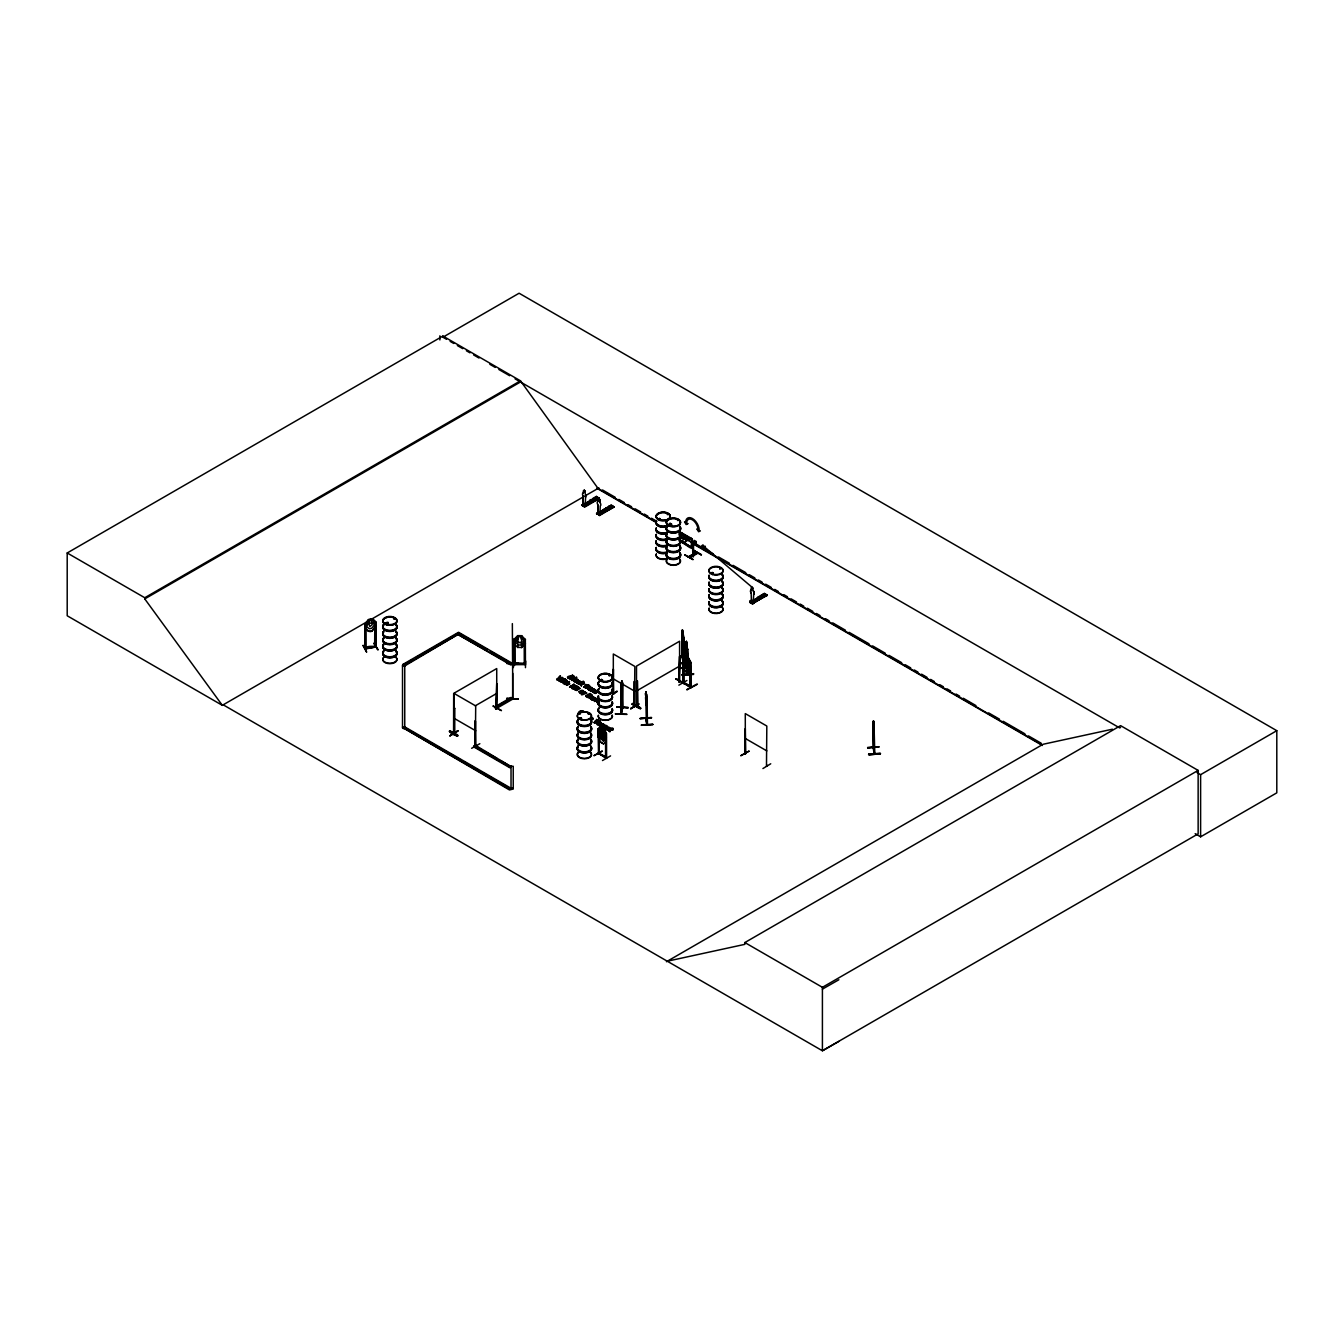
<?xml version="1.0" encoding="UTF-8"?>
<svg xmlns="http://www.w3.org/2000/svg" width="1344" height="1344" viewBox="0 0 1344 1344"><rect width="100%" height="100%" fill="white"/><g stroke="black" fill="none" stroke-linecap="round" stroke-linejoin="round"><path stroke-width="1.5" d="M645.758 694.68L646.078 691.74L645.674 693.941M621.718 680.82L622.675 682.735L622.541 708.254L621.718 680.82L621.264 688.716M686.818 643.457L686.969 647.959M579.986 713.647C577.534 712.135 582.372 710.237 583.632 711.732M514.987 639.358L514.08 639.593L515.004 639.341M517.826 647.371L521.64 647.506L525.454 643.591L521.573 647.405M521.64 647.59L521.64 635.746L523.438 639.744L523.438 642.701L520.968 645.019L518.465 645.002L515.945 642.65L517.776 635.645L521.64 635.678L525.454 639.66L524.21 639.408L524.294 664.541L525.302 663.398M513.979 660.962L513.29 667.615L514.063 660.509M524.328 663.382L514.265 663.264L514.063 664.474L525.42 664.289M525.202 663.718L514.097 663.247M515.172 664.507L515.29 663.533M524.345 639.442L525.319 639.694M525.706 661.08L525.454 667.649M621.415 682.886L621.314 714.084L622.726 707.683M615.367 714.017C636.082 714.286 624.775 714.806 615.434 713.698M646.296 719.04L645.658 693.487M647.17 699.418L647.354 724.92L647.17 699.418L646.901 724.97L646.766 723.593M646.85 723.979L646.178 718.452L647.321 724.802M873.751 748.238L873.533 720.922L873.214 723.862M874.188 753.53L873.818 723.156L874.02 728.162M874.222 753.127L873.583 747.6L874.675 753.497M585.211 505.21L585.581 497.431A2.537 1.478 59.5 0 0 585.211 493.954L585.194 491.064M599.911 513.694L600.281 505.915A2.537 1.478 59.5 0 0 599.911 502.438L599.894 499.548M645.96 695.755L646.212 693.084M753.211 602.196L753.698 594.35A2.537 1.478 59.5 0 0 753.329 590.89L752.304 587.16M873.415 724.954L873.667 722.282M599.138 753.598L598.248 752.825L606.245 758.335L606.245 733.471L603.658 728.011L600.919 726.432L598.13 728.868L598.97 729.036M621.566 688.8L621.684 682.181M682.366 633.931L682.668 631.243M686.33 645.422L686.633 642.734M620.844 714L621.382 683.038M621.247 694.865L622.306 686.532M374.993 622.289C378.504 623.045 367.567 614.057 373.968 622.574L373.968 625.531L371.616 628.32L369.247 628.757L366.845 626.858L368.542 619.534L364.913 624.137L365.014 649.034L364.946 623.902L366.122 624.019M620.911 688.33L620.945 689.119M682.097 632.839L682.466 629.899L682.114 657.3L682.416 655.771M686.062 644.33L686.448 641.39L687.557 649.723L687.288 648.9M682.517 657.182L682.5 656.359M683.407 662.441L681.962 657.182M687.389 673.949L687.91 673.058M687.288 674.016C687.758 668.758 688.33 681.106 687.926 670.354M691.32 539.129L692.143 538.826L692.95 555.509L693.118 542.976M691.32 547.596L691.505 539.482M678.905 540.775C692.513 547.848 691.757 553.022 691.79 538.927M584.354 503.899L583.346 504.504L583.027 495.97A2.537 1.478 59.5 0 1 583.397 492.929L584.186 490.006M583.514 503.866L583.867 503.664M598.097 499.178L599.105 498.574M598.332 512.282L598.466 514.416L598.567 512.148M1042.406 745.483L691.673 543.077L692.866 543.766M693.185 542.758C690.934 545.143 692.311 540.422 693.504 542.287C693.689 577.634 692.009 537.096 693.286 543.446L692.378 542.942M693 542.825L693.739 543.346M751.397 587.681L751.514 589.865A2.537 1.478 59.5 0 0 751.145 592.906L751.027 592.973A2.537 1.478 59.5 0 1 751.397 589.915L751.548 587.362M751.43 600.852L754.202 602.818L753.984 601.608L752.522 603.338L750.002 601.054L750.221 602.515L764.417 593.426L767.138 594.955L752.371 603.742L753.984 601.608M751.918 602.851C753.278 598.651 750.406 602.801 752.102 600.482M691.79 548.251L692.11 538.776L678.838 531.233M683.794 542.371L692.11 547.882M646.229 719.023L646.296 718.066M873.096 747.751L873.113 722.686M873.684 748.222L872.995 722.686M874.793 754.001L874.121 728.381M645.96 697.486L646.363 699.636M873.818 728.834L873.415 726.684M581.448 685.322L581.818 683.39L584.472 683.374L581.818 683.911L581.448 685.843L580.742 684.919L581.448 685.843M457.985 731.035L449.938 735.706M617.114 691.589L613.435 693.722M749.078 751.195L741.065 755.446M591.83 500.203L592.267 501.11M606.967 509.594L607.118 508.654M759.629 597.996L759.024 597.391L760.452 597.862M760.67 597.811L759.024 597.576M616.829 706.944L628.236 707.549L616.896 706.726M621.835 692.664L621.382 694.865L620.81 693M621.079 712.421L622.541 707.616M622.709 706.726L622.138 708.238M620.945 713.983L622.171 707.566M580.742 685.44C582.91 681.996 577.45 684.432 579.348 684.617M512.753 638.719L512.753 664.255L512.803 662.626M512.35 623.616L512.803 698.796M385.896 623.347L386.282 622.524M386.249 623.347L385.123 622.944M387.156 623.431L385.358 623.582M394.582 618.845L393.742 618.979M394.145 618.761L394.195 618.811M579.835 718.788L579.869 718.351M580.625 717.713L581.364 718.133L579.869 718.15M581.112 718.637L580.339 717.73M588.05 713.933L588.672 713.832M609.067 675.293L609.605 675.646M658.644 518.918L660.173 518.834M658.946 519.002L660.206 518.717M660.173 519.036L659.434 518.28L658.694 519.338M667.178 514.55L667.934 514.601M677.746 520.531L677.88 520.498M677.998 520.447L677.342 520.061M711.883 572.544C709.666 573.636 713.798 571.435 713.177 573.502M711.631 573.384L712.572 573.535M719.88 568.898L720.636 568.327M645.557 693.605L646.078 691.74M873.012 722.803L873.415 720.938L873.65 723.374M873.953 734.983L872.995 726.634L873.533 732.749M449.635 730.699C468.434 739.267 449.719 735.655 449.652 730.699M449.585 731.17L457.666 735.84M457.33 736.092L449.249 731.388M632.066 704.122C639.643 704.777 646.968 713.731 632.066 704.155L640.198 708.725M632.453 703.786L640.634 708.523M601.742 727.625L604.834 736.714L604.834 739.67L603.086 741.014L599.542 736.613L602.129 727.759M686.314 656.914L684.113 665.918L687.658 670.303L689.405 668.976L689.405 666.019L686.398 656.863M592.637 688.481L590.134 689.926A1.781 1.025 0 0 1 588.991 689.741L588.168 689.17M592.637 689.002L590.134 690.446A1.781 1.025 0 0 1 588.991 690.262L588.067 688.716M683.558 642.062L682.903 643.944L681.929 635.611L682.903 643.944L683.575 642.163M686.448 641.39L686.33 653.234M687.439 653.671L686.885 655.435L687.406 653.57M578.39 713.16L580.944 711.362L583.397 711.682M573.434 681.022L575.921 678.838A1.798 1.042 0 0 1 577.063 679.022L577.685 679.375A1.781 1.025 0 0 1 578.004 680.047L576.694 681.912A1.747 1.008 0 0 0 576.794 682.601C581.095 685.726 574.946 679.829 580.423 681.526C582.271 682.097 574.258 682.366 579.062 683.038M364.946 623.902L366.055 623.935L366.156 648.816L366.055 647.657L364.846 647.875M375.833 646.145L374.69 646.363M375.833 647.052L375.614 621.953L374.842 622.373M598.248 512.854L600.886 514.298L600.667 513.106L599.206 514.836L596.904 513.526L598.366 511.795M752.052 600.919L751.229 600.97M512.35 662.676L512.753 664.171M512.35 697.435L512.232 698.678M517.843 639.694L519.07 636.266L520.313 636.35L521.59 639.727M584.338 503.782C581.918 504.924 585.564 503.009 583.078 505.394M684.802 555.022L692.899 559.39M366.542 651.924L363.098 645.641M621.499 713.446L621.533 682.903M583.145 504.05L586.186 505.814L585.984 504.622L584.506 506.352M602.347 751.195L593.897 755.714L601.978 751.061M678.838 685.154L686.918 680.484M595.711 690.917C592.066 687.221 599.995 692.093 594.35 693.286C596.081 694.21 599.323 691.034 596.131 690.715C588.857 692.832 597.055 691.236 593.93 689.354C585.312 694.814 596.047 686.095 594.115 689.858M605.371 732.749L605.959 757.764M689.993 686.263C673.646 678.115 693.874 686.112 690.782 687.691C678.67 680.131 684.079 681.778 683.575 683.508L683.273 637.224M576.946 686.482L572.678 688.951L572.04 688.061L573.838 684.852L574.694 685.188L573.031 688.128L576.946 686.482L576.425 685.658L573.031 688.128M572.04 688.582L573.888 684.214L574.694 685.188M572.83 678.048L569.386 678.35L571.738 678.233L571.418 677.158M590.453 696.394L588.571 697.217L585.782 695.99L588.168 697.687L593.09 697.788L592.368 696.175L593.998 697.015L590.99 698.998L591.511 699.821L594.216 698.057L591.814 696.494M454.675 708.271L453.667 708.54L454.675 708.271L454.776 733.118L453.583 733.454L453.667 693.42L496.726 668.556L496.726 708.54C494.76 710.606 498.254 706.087 496.289 708.221M573.031 687.624L574.694 684.667M577.92 689.287L575.786 690.144L573.586 688.666L576.862 690.53L577.92 689.791L577.13 687.338L580.138 688.565L578.491 687.389A1.915 1.109 0 0 0 577.399 687.288C575.215 688.178 577.819 692.21 573.586 688.666M620.995 712.555L621.566 713.496M691.001 538.474L691.32 539.213M703.903 546.454C702.055 551.376 707.885 544.656 703.903 546.454L753.094 588.118M592.654 500.388L591.242 500.875M577.92 680.282L575.501 681.475A1.781 1.025 0 0 1 574.358 681.307L573.552 680.736M364.846 648.782L375.682 646.766M374.522 646.111L374.892 647.254L375.463 645.859M385.006 623.095L386.736 622.86M668.858 524.462C672.857 524.042 667.078 526.882 669.463 524.227M573.518 680.551L575.921 679.358A1.798 1.042 0 0 1 577.063 679.543L577.685 679.896A1.781 1.025 0 0 1 578.004 680.568M579.214 692.009L581.616 690.833A1.798 1.042 0 0 1 582.758 691.018L583.38 691.37A1.781 1.025 0 0 1 583.699 692.026L581.196 693.47A1.781 1.025 0 0 1 580.054 693.286L579.13 691.74M588.134 689.002L590.873 687.691L592.318 688.346A1.798 1.042 0 0 0 592.15 687.742M579.97 718.25L579.55 718.502M589.126 713.933L588.588 713.311M588.437 713.244L589.075 713.798M588.857 713.311L588.286 713.496M719.746 568.831L720.737 568.562M365.064 624.221L368.575 619.601L372.221 618.845M372.221 630.672L375.85 626.052L372.254 630.739L368.542 631.361C359.873 622.306 368.81 634.872 372.254 630.739M579.264 712.975L582.49 711.766M692.076 548.1L680.484 541.313M521.59 641.458L520.313 642.986L517.843 641.441M632.486 703.382L640.618 708.019M514.08 639.677L517.826 635.83M475.339 745.685L475.709 705.919L454.171 693.487L454.188 733.874L454.39 708.103M613.318 693.974L613.721 693.302M634.15 706.339L634.2 681.492M766.483 766.181L766.819 726.029L745.282 713.597L745.349 753.984L745.399 752.64M745.685 753.799L745.282 728.7L744.996 753.732M766.853 765.022L766.819 766.013M515.256 664.474L515.138 639.374M525.336 639.458L525.437 664.558L514.265 664.474M564.95 681.307L565.454 679.308L559.642 681.425C556.769 678.552 567.571 676.57 557.29 680.064C566.059 668.674 553.073 685.961 560.414 676.435M556.668 679.711L559.843 676.099M559.003 681.055L561.674 678.518M566.059 680.165L564.43 679.258C551.897 684.566 570.662 673.562 557.726 678.972M559.994 680.837L562.716 677.746M599.054 512.383L597.761 512.047L597.761 513.862M454.625 733.202L454.541 733.656M636.434 705.214L637.325 704.693M679.946 681.324L678.77 681.677L679.661 681.156L679.577 641.239L636.518 666.103L636.434 706.121L637.325 705.6M600.953 726.55L598.214 728.952L598.214 736.764M603.607 739.704L606.346 737.453L603.557 732.01L600.734 730.481L598.046 732.866L600.953 738.175M688.128 669.178L690.816 666.658L688.128 669.178L685.39 667.598L682.786 662.054L685.39 659.719L688.128 661.298L690.732 666.842C692.21 670.303 688.498 675.478 685.356 671.53L682.702 666.053L682.786 658.106L685.474 655.721L688.178 657.384L690.816 662.861L690.782 687.691M606.262 737.369L603.658 739.838L600.869 738.226M598.13 736.747L600.734 742.308L603.557 743.837L606.262 741.451M591.226 500.186L592.654 500.556M605.791 508.939L607.118 508.822M759.108 597.458L760.435 597.341M679.862 680.568L678.77 680.77M610.999 728.868L609.134 729.842L609.403 727.91L608.21 727.44L607.32 728.179L609.101 728.179L609.118 729.17L606.9 727.894L606.362 728.717L608.294 730.094L605.59 729.019L609.588 727.944L608.614 730.582L610.193 731.506L609.386 730.397L611.453 729.12L609.722 731.791L608.731 730.666L610.999 728.347L612.814 728.33L611.89 729.389L612.814 728.33M609.017 729.154C612.73 725.071 600.802 728.818 608.294 730.094M712.706 573.149L711.883 572.846M601.003 679.728L602.23 680.064L601.356 679.409M609.958 675.293L609.067 675.814M593.191 698.242L591.847 697.032M606.9 727.894L606.446 729.389L608.294 729.574M563.539 682.534L563.102 683.424L564.598 683.693M595.342 690.732L592.536 692.244M568.277 684.314L568.882 683.626L567.403 683.155C565.387 686.465 561.943 681.794 565.841 681.307L567.286 682.147L563.774 683.105L565.018 684.533M591.864 718.889C591.931 717.074 592.166 718.082 591.864 719.41M594.401 691.169C596.35 689.069 591.007 691.387 590.722 691.186M582.019 505.294L583.682 503.328L582.221 505.042M598.416 498.002L596.417 496.423L599.374 498.523L584.875 507.024L582.204 505.512L596.954 496.944L582.742 505.814M598.836 498.238L584.002 506.537L585.984 504.622M610.949 505.294L596.467 513.761L611.822 505.798M597.005 514.063L611.856 505.781L596.837 513.979L598.164 511.678M611.503 505.596L597.24 514.063M598.668 514.987L614.023 507.024L599.558 515.508L598.685 515.021L613.318 506.352L614.057 507.007M613.318 506.352L611.117 504.907M765.173 594.3L750.708 602.818L749.801 602.297L752.942 604.044M764.215 593.762L766.937 595.291M752.22 603.523L767.189 595.308M646.884 724.903L645.658 719.006M873.096 747.701L874.339 754.085M583.397 490.694L583.397 492.929M583.027 495.97L583.38 504.05M589.747 500.354C597.022 503.53 586.622 500.926 591.209 499.498L593.93 501.026M592.519 498.725C599.777 501.9 589.394 499.296 593.981 497.868L596.702 499.397M594.955 497.28C602.23 500.455 591.847 497.868 596.417 496.423M581.784 505.277L596.602 497.011M582.322 505.596L596.971 497.078M583.985 506.503L598.618 497.868M599.138 497.969L584.22 506.52L599.172 498.305M598.114 512.77L597.71 504.454A2.537 1.478 59.5 0 1 598.097 501.413L598.198 501.346M599.911 500.203L599.911 502.438M597.71 504.454L598.466 512.669M599.626 515.525L599.424 514.08L600.886 513.223M613.838 506.654L599.407 515.155L596.702 513.626L597.391 514.298M753.211 590.94L753.329 590.89A2.537 1.478 59.5 0 1 753.598 594.418L753.698 594.35M750.002 601.054L751.481 600.197L751.363 601.373M757.747 597.358C765.022 600.533 754.639 597.929 759.209 596.484L761.93 598.248L759.209 596.484M760.519 595.728C767.794 598.903 757.411 596.299 761.981 594.854L764.702 596.618L761.981 594.854M762.955 594.502L764.417 593.426M749.784 602.28L764.568 593.981M750.674 602.784L763.358 595.358M751.985 603.506L766.634 594.871L767.34 595.526M752.354 603.725L767.138 594.955M495.919 709.01L496.726 683.676L496.406 709.094M496.205 709.162L497.011 683.827M493.332 705.986L501.463 710.623L492.996 706.121M454.339 732.06L453.583 732.547L454.474 732.026M637.241 680.786L637.627 705.802L637.526 680.954M678.77 681.677L679.577 656.342L679.123 681.862L679.661 680.249M679.19 681.794L679.862 656.51M675.746 678.922L684.314 683.29L676.183 678.67M636.518 705.079C637.19 704.945 637.812 706.423 636.787 706.238L636.787 681.374M475.054 720.972L475.474 746.071L475.423 721.19M449.904 735.756L458.018 730.649L449.971 735.857M475.339 744.778L473.626 746.827L509.83 767.743L511.409 766.836L475.188 745.147M471.643 748.306L479.842 743.702M613.032 677.258L613.318 669.11L613.721 694.193M612.293 694.008L617.148 691.169L613.267 693.941M630.722 708.322L638.971 704.222M630.722 708.842L638.77 703.651L630.773 708.809M740.846 755.815L748.91 751.111M223.306 704.878L222.432 705.398L67.2 615.77L67.2 552.972L442.915 336.05L520.481 380.822L598.046 488.41L656.04 521.892M442.915 336.05L442.915 337.21L519.103 293.227L1276.8 730.682L1276.8 792.842L1200.612 836.825L1195.169 833.666M67.2 552.972L144.766 597.744L520.481 380.822M838.858 1041.398L822.41 1050.773L223.205 704.827L222.314 705.331L144.766 598.903L520.481 381.982M222.314 705.331L598.92 487.906M403.166 664.255L404.746 665.162L404.746 727.91L402.511 727.91L402.511 665.162L404.746 665.162L458.573 634.082L404.746 665.935L403.166 664.255L458.573 632.268L512.4 663.348L510.838 664.255L456.994 633.948L510.838 665.028L512.4 664.121L490.879 651.689M403.166 665.028L412.138 659.854M415.733 657.77L458.573 633.041L487.284 649.622M682.265 533.534L685.793 538.49L682.282 533.45M682.349 542.674L685.793 541.649L685.709 538.49L685.709 541.548M691.286 538.322L690.967 539.398M691.74 539.801L678.838 532.073M693.773 541.867L696.007 542.892L696.007 541.464L694.008 540.322L693.773 541.867L696.007 542.892M696.007 541.464L695.772 543.026M693.403 550.116L701.467 554.786L692.95 549.998M688.01 556.853L696.528 552.451M696.478 552.317L688.464 557.122M697.452 552.602L689.438 557.609M689.808 557.894L697.872 553.19M480.463 771.389L511.022 789.029L511.022 766.282L513.24 766.282L513.24 789.029L509.46 789.936L403.385 727.91L404.947 727.003L511.022 788.256L513.24 788.256M403.385 728.7L404.947 727.793L460.69 759.965M475.188 705.852L496.726 693.42M494.878 706.826L511.022 697.502L512.602 698.41L494.878 707.599L496.44 708.506L512.602 699.182L512.736 673.294M494.878 707.599L509.225 699.3M568.159 677.645L572.426 675.175C576.71 676.822 573.955 679.56 572.426 675.696C559.776 676.805 576.038 681.206 570.78 677.309L569.201 678.216M565.454 679.308L561.187 682.315L564.396 679.946L565.757 680.736C568.982 679.325 564.833 682.853 567.218 680.518M561.187 682.315L564.396 680.467L565.303 681.005L562.985 682.618L564.598 683.172M566.059 679.661L565.757 681.257M570.78 677.309L573.703 677.326L572.51 676.301L571.25 677.023L573.703 676.822L572.426 675.175M564.48 683.693C571.822 680.87 567 681.139 569.52 683.609C562.514 688.128 571.62 681.626 567.403 683.155M571.586 679.627C584.405 674.033 568.73 680.45 572.124 680.45M564.48 684.214L569.486 681.442M571.586 680.148L576.576 677.359M566.462 685.356L569.654 683.962L567.874 682.886M573.838 685.373L569.638 687.187L573.888 684.214M569.638 687.187L573.888 684.734L569.638 686.666M580.742 682.114L579.13 680.702L575.501 681.996A1.781 1.025 0 0 1 574.358 681.811L573.434 680.266M581.347 681.761L578.726 681.257L576.694 682.433A1.747 1.008 0 0 0 576.794 683.122L578.491 683.928L583.262 681.223L583.8 682.046L581.196 683.558L584.472 683.374M578.81 684.314L583.8 681.526M572.04 688.061L576.946 685.978M473.626 746.827L475.188 745.92L480.614 749.062M579.466 688.43L578.491 686.868A1.915 1.109 0 0 0 577.399 686.767C575.232 687.271 577.685 691.841 574.308 688.262M586.001 684.768L586.908 685.81C590.436 685.994 584.64 685.742 586.454 684.516M586.908 685.81L583.615 687.086L586.37 684.986M586.807 684.718L589.68 685.474M583.615 687.086L587.496 684.919L589.193 685.759M589.613 687.49L585.43 688.128L588.622 685.776L590.302 687.271L588.622 685.776M585.43 688.128L589.159 686.078M585.43 687.624L588.689 686.868M585.53 692.681C589.999 692.194 574.846 698.292 584.993 691.841M581.784 694.21L585.53 692.16M586.102 693.672L586.673 692.832M590.722 690.682L594.569 689.724M585.782 695.99L590.05 693.538L592.183 695.134L589.058 695.503M585.782 696.511C593.275 689.842 592.452 699.838 590.671 694.982M588.403 695.654L586.841 696.562L589.579 696.444L588.403 695.134L589.579 696.965L587.009 696.696M594.35 693.286L596.82 691.774L595.442 691.169M594.35 692.765L597.593 691.354L595.711 690.396M591.763 698.544C591.948 699.132 588.084 697.385 592.654 698.04M592.284 699.754C604.414 697.116 586.354 702.929 595.476 697.906M592.284 700.258L596.014 698.208M596.585 699.216L596.014 698.729M597.206 700.493C604.481 698.779 588.05 704.054 597.593 699.115M594.384 701.484L598.13 699.434M683.34 682.92L682.786 658.258L685.474 655.721L684.113 661.97L687.658 666.355L689.405 665.028L688.212 657.3M687.103 661.416L688.094 666.994L686.314 667.498C685.121 666.456 684.802 659.753 687.187 661.366M636.518 690.967L679.577 666.103M687.994 661.433L685.306 659.77L687.187 664.054L688.094 661.315M591.814 717.78L591.814 717.259M682.618 666.103L685.44 671.479M690.362 662.189L690.077 687.322L690.362 662.189L691.169 687.523L683.239 682.92M473.626 746.054L509.83 766.97L511.409 766.063M590.587 720.25L593.292 718.385L591.444 717.478M691.085 662.609L688.078 657.434M590.587 720.77L593.292 718.906L591.444 717.982M685.524 667.481L688.212 669.127M600.482 721.039L598.534 721.022C589.31 727.49 597.996 713.714 600.869 723.694C600.314 723.946 595.946 722.45 597.257 724.735C600.953 725.39 595.711 724.399 597.307 723.055C598.802 722.551 602.918 724.097 599.222 722.266M594.216 722.87L598.534 721.022M599.222 722.77C604.498 721.644 598.45 727.642 598.735 724.567M600.062 723.794L597.626 723.694L600.062 724.315M598.382 724.752L601.541 723.458L599.76 722.467M602.935 724.248C608.597 724.5 593.04 728.918 602.885 723.66M599.676 726.029L603.422 723.962M603.994 725.491L604.565 724.651M601.373 727.07L600.802 727.91L601.877 727.591M599.088 729.271L598.214 728.952L598.601 753.564M603.658 728.011L604.834 735.722L603.086 737.066L599.542 732.665L600.919 726.432L603.607 728.078L606.245 733.471M602.851 728.011L604.145 727.591L602.7 728.398M604.145 727.591L602.616 726.096L605.926 725.34A2.016 1.176 0 0 1 606.782 726.062L606.782 726.583A2.016 1.176 0 0 0 605.926 725.861L603.137 726.55L604.582 727.339L606.346 726.331L603.204 726.18L602.818 727.776M607.454 726.298L604.212 728.146M606.161 741.367L606.077 737.537L603.557 732.01L602.616 734.748L600.818 730.43M607.454 726.818L602.7 728.918M598.214 732.766L600.919 738.259M683.609 683.558L675.847 678.804M602.532 732.127L603.523 737.688L601.742 738.192C600.566 737.15 600.23 730.447 602.616 732.077M610.915 729.338L610.999 728.347M612.814 728.851L611.352 728.549M403.385 727.91L509.46 789.163L511.022 788.256M612.881 729.439L612.444 730.212L611.89 728.868M686.986 689.422C701.686 683.071 700.006 681.29 686.986 689.942M603.473 743.887L600.869 742.174M598.735 752.741L598.886 753.295M602.482 760.536L610.562 755.882M666.422 961.733L1043.028 744.29L1112.412 729.204M667.296 961.212L744.862 944.345L744.862 942.547L1120.577 725.626L1198.142 770.398L1198.142 833.851L822.41 1050.773L822.41 987.319L1198.142 770.398M1120.577 727.423L1119.703 727.944L515.071 378.857M1197.017 772.582L1200.612 774.665L1276.8 730.682M822.41 989.134L838.858 979.759M669.967 524.95L668.858 524.614M712.958 573.502L711.228 573.233L712.051 573.569M601.558 679.459L600.566 680.198M601.171 679.661L600.482 680.316M602.28 680.467L600.818 680.467M580.138 718.082L581.314 718.351M645.674 718.402L645.708 718.2M598.668 700.795L597.055 702.106L598.853 703.433M598.668 701.316L597.055 702.61L598.853 703.954M559.994 680.316L564.43 678.737L564.934 680.786M556.668 679.19L562.716 678.266M559.003 680.534L564.984 679.056M364.879 647.825C388.584 647.203 363.233 644.28 366.173 648.782M659.938 519.439L658.913 519.439M601.894 680.182L601.003 680.165M613.351 693.017L613.267 694.361M581.146 718.754L580.238 718.418M634.435 706.171L634.838 666.422L613.318 653.99L613.318 677.09M475.39 746.054L475.339 720.821M693.017 550.284L701.131 554.938M368.642 619.685L372.204 619.03M370.994 619.752L369.802 619.987L368.659 623.566L369.802 626.606L372.204 624.641L370.961 619.685M374.842 622.104L374.64 647.237M364.946 624.204L375.883 622.188M374.22 643.675L378.118 649.942L374.119 643.238M605.707 756.806L606.211 758.402M605.707 757.714L606.598 758.234L606.514 733.32M683.962 656.796L683.962 638.131L682.483 630.034M681.979 632.117L682.097 657.233M686.465 656.275L686.33 641.407L686.784 652.512L686.062 647.287M686.465 643.843L686.062 656.309M687.926 659.988L687.288 649.051L687.54 660.022M686.448 653.15L687.002 655.435M680.232 656.208L685.894 655.738L680.148 656.359M680.215 656.561L685.877 656.074M682.114 656.662L683.357 660.005M680.014 662.894L683.794 662.659M680.014 663.398L683.794 663.113M680.098 663.768L683.861 663.432M680.417 668.388L684.197 668.035M682.097 674.537C717.192 672.151 658.342 676.973 693.403 673.68M682.097 675.058L693.487 674.453M646.346 693.806L646.363 697.906M646.078 699.804L645.54 693.487L646.481 705.65M645.758 697.637L646.296 702.845L646.363 694.025L647.287 700.006M646.783 700.09L646.498 693.958M640.164 718.603L651.538 717.864M640.181 718.754L651.538 717.528L640.181 718.234M652.781 724.517L641.424 725.222M652.781 724.164L641.424 724.886M641.424 725.306L652.798 724.618M873.802 723.005L873.751 732.043L873.214 726.818M867.619 747.785L878.993 747.062M867.653 747.953L878.993 746.71L867.636 747.432M868.879 753.984C904.126 752.338 844.99 755.899 880.236 753.362M868.946 754.841L880.253 753.816M868.946 754.774L880.236 753.766M365.114 649.001L375.732 647.035L375.85 622.121M682.802 682.164L683.71 682.634M598.618 728.75L598.668 753.614L606.614 757.277L599.424 753.43M599.138 754.253L599.34 737.453M581.196 683.558L584.472 683.894M506.839 663.382L518.263 663.314M506.839 663.533L518.263 662.978L506.839 663.012M506.839 698.326L518.263 699.166L506.839 698.41M506.839 698.762L518.263 698.83M402.511 665.935L404.746 665.935M402.511 727.138L404.746 727.138M585.06 692.95L586.673 693.353M595.543 698.998L597.156 698.897M597.66 700.224L598.836 700.392M602.935 724.769L604.565 725.172M621.718 680.954L621.331 691.925L621.029 691.001M591.326 698.813L589.478 698.04L590.251 695.839M591.326 699.317L589.562 698.107L593.09 697.788M669.631 524.16L670.354 524.395M712.522 572.561L711.48 572.998M580.339 718.956L581.683 718.502L580.961 717.696M377.53 649.522L374.069 643.238M682.315 656.544L683.357 660.66M634.519 706.574L634.469 681.324M606.95 508.754L605.942 509.527M692.782 543.816L693.84 543.396M659.232 538.91L659.03 538.658A7.073 4.082 0 0 1 656.359 534.324M659.148 539.196L658.694 538.894A7.14 4.116 0 0 1 656.309 534.475M598.836 699.871L598.13 699.955M580.087 714.134L578.407 712.942M603.96 727.759L603.775 726.482L606.346 726.331M687.406 674.47L687.54 670.387M668.909 525.235L669.295 525.269A7.123 4.116 0 0 1 668.237 526.075M601.944 679.661L602.515 679.829M598.668 702.929L598.382 701.484L598.668 703.45M770.734 763.778L762.922 768.55M762.955 594.283L765.677 595.829M582.943 503.647L585.984 505.478M752.203 601.02L751.078 600.566L750.96 602.465M750.96 600.65L753.984 602.482M497.011 707.784L496.205 708.523M442.915 337.21L446.527 339.293M450.139 341.376L453.751 343.459M457.346 345.542L462.756 348.667M466.368 350.75L469.98 352.834M473.592 354.917L479.002 358.042M489.821 364.291L495.23 367.416M498.842 369.499L509.662 375.732M678.905 531.602L691.74 539.146M680.215 533.182L691.723 539.918M678.905 533.148L681.458 534.626L683.491 539.851L681.458 540.725L678.905 539.246M602.549 489.989L615.233 497.314M618.862 499.414L624.305 502.555M627.917 504.638L631.546 506.738M635.174 508.822L640.618 511.963M644.246 514.063L647.858 516.163M651.487 518.246L656.93 521.388M685.927 538.138L689.556 540.221M694.999 543.362L713.126 553.829M718.553 556.97L729.439 563.254M733.051 565.337L745.752 572.662M749.364 574.762L754.807 577.903M758.436 579.986L762.065 582.086M765.694 584.186L771.12 587.311M774.749 589.411L778.378 591.511M783.804 594.636L787.433 596.736M791.062 598.836L796.505 601.978M800.134 604.061L803.746 606.161M807.374 608.244L812.818 611.386M816.446 613.486L820.058 615.569M825.502 618.71L829.13 620.81M832.759 622.894L845.443 630.218M849.072 632.318L869.014 643.826M872.626 645.926L885.326 653.251M888.938 655.334L901.639 662.676M905.251 664.759L910.694 667.901M914.323 670.001L917.952 672.084M921.581 674.184L927.007 677.326M930.636 679.409L934.265 681.509M939.691 684.65L943.32 686.734M946.949 688.834L950.578 690.917M956.021 694.058L959.633 696.158M963.262 698.242L975.946 705.583M988.646 712.908L999.516 719.174M1003.145 721.274L1024.901 733.824M1028.513 735.924L1041.214 743.249M678.905 534.66L681.727 538.339L678.905 537.701M683.239 537.6L1042.138 744.811M596.854 488.242L655.049 521.842M684.146 538.642L687.792 540.742M680.215 540.624L691.79 547.31M684.818 554.719L692.95 559.709M683.441 658.274L682.937 683.155M689.959 662.39L690.799 662.777M745.282 738.461L766.819 750.893M613.318 678.854L634.838 691.286M587.345 685.02L588.235 685.541M589.159 686.599L590.218 686.7M568.159 678.166L571.67 679.325L572.611 677.494M566.294 681.055L567.286 681.626M596.534 719.359L600.482 721.56M610.546 728.599L612.881 729.96M611.453 729.641L612.444 730.212M607.32 727.658L609.017 728.633M606.9 728.414L609.118 729.691M594.216 722.35L594.787 723.19M600.785 730.598L603.422 732.127M512.602 699.182L511.022 697.502M598.618 753.614L606.53 758.15M454.171 718.351L475.709 730.783M484.243 751.145L496.91 758.47M500.539 760.57L511.409 766.836M464.285 762.048L476.868 769.306M744.862 942.547L822.41 987.319M603.859 724.87L602.482 725.021M592.318 687.826L591.696 687.473A1.798 1.042 0 0 0 590.554 687.288L588.067 689.472M584.304 490.157L585.094 491.131M514.147 664.44L514.147 639.341M669.043 524.815L668.522 524.916A7.123 4.116 0 0 1 671.563 523.942M658.762 538.507L659.081 538.625A7.073 4.082 0 0 0 666.742 538.927M586.085 693.151L584.606 693.218M605.506 757.949L605.791 732.9M612.965 694.176L613.402 669.48M599.239 498.809L599.878 499.918M584.254 711.749C582.691 709.766 577.651 710.875 578.542 713.765M591.125 694.73L588.874 695.386M577.886 689.506L577.13 687.859L579.415 688.934M363.098 645.288L366.626 652.042M751.414 601.171L751.145 592.906M682.349 629.899L682.819 641.004L682.097 635.796M686.515 670.488L687.54 674.537M873.533 720.922L873.13 723.139M874.104 728.263L874.222 754.034M645.943 691.74L646.178 700.392M683.575 638.215L682.718 631.966L682.718 638.602L682.366 635.662M686.33 647.153L686.683 650.093L686.868 647.556M645.54 697.435L645.943 703.567M1200.612 774.665L1200.612 836.825M687.775 649.051L687.775 659.4M686.314 643.238L686.314 649.454M683.81 637.543L683.81 656.191M683.911 666.758L683.861 683.558M682.332 631.747L682.483 638.551M628.152 707.918L616.829 707.129M622.558 683.323L622.541 708.254M612.377 507.31L609.655 505.982M609.924 508.754L607.202 507.427M600.667 513.106L600.667 513.962L597.643 512.131L597.643 513.946M599.424 753.178L599.054 754.202L598.853 728.986M598.198 499.111L598.097 501.413M590.05 693.538L590.134 694.663M583.464 503.194L583.464 504.286M583.078 503.58L582.943 505.462M565.387 680.534L565.303 681.509M453.936 708.691L453.852 733.69M439.874 335.815L439.874 339.931M144.766 597.744L144.766 598.903M592.15 688.246A1.798 1.042 0 0 1 592.469 688.918M722.165 574.123A7.123 4.116 0 0 1 716.94 580.255A7.123 4.116 0 0 1 709.128 575.114M722.165 582.137A7.106 4.099 0 0 1 716.923 588.252A7.106 4.099 0 0 1 709.128 583.128M722.249 581.7A7.224 4.166 0 0 1 716.94 587.916A7.224 4.166 0 0 1 709.027 582.708M722.249 581.347A7.224 4.166 0 0 1 716.94 587.563A7.224 4.166 0 0 1 709.027 582.355M722.249 574.846A7.224 4.166 0 0 1 716.94 581.062A7.224 4.166 0 0 1 709.027 575.837M722.249 574.493A7.224 4.166 0 0 1 716.94 580.709A7.224 4.166 0 0 1 709.027 575.484M722.165 575.266A7.106 4.099 0 0 1 716.923 581.398A7.106 4.099 0 0 1 709.128 576.257M722.165 580.978A7.123 4.116 0 0 1 716.94 587.11A7.123 4.116 0 0 1 709.128 581.969M722.165 587.916A7.106 4.099 0 0 1 716.923 594.031A7.106 4.099 0 0 1 709.128 588.907M722.148 587.479A7.09 4.099 0 0 1 716.923 593.594A7.09 4.099 0 0 1 709.145 588.47M722.182 588.134A7.14 4.116 0 0 1 716.94 594.283A7.14 4.116 0 0 1 709.111 589.126M722.165 594.821A7.106 4.099 0 0 1 716.923 600.953A7.106 4.099 0 0 1 709.128 595.812M722.165 593.678A7.123 4.116 0 0 1 716.94 599.81A7.123 4.116 0 0 1 709.128 594.67M722.165 601.692A7.106 4.099 0 0 1 716.923 607.807A7.106 4.099 0 0 1 709.128 602.683M722.249 601.255A7.224 4.166 0 0 1 716.94 607.471A7.224 4.166 0 0 1 709.027 602.263M722.249 600.902A7.224 4.166 0 0 1 716.94 607.118A7.224 4.166 0 0 1 709.027 601.91M722.249 594.401A7.224 4.166 0 0 1 716.94 600.617A7.224 4.166 0 0 1 709.027 595.392M722.249 594.048A7.224 4.166 0 0 1 716.94 600.264A7.224 4.166 0 0 1 709.027 595.039M722.165 600.533A7.123 4.116 0 0 1 716.94 606.665A7.123 4.116 0 0 1 709.128 601.524M722.165 607.404A7.123 4.116 0 0 1 716.94 613.536A7.123 4.116 0 0 1 709.128 608.395M722.131 607.051A7.073 4.082 0 0 1 716.923 613.15A7.073 4.082 0 0 1 709.162 608.042M722.165 588.504A7.106 4.099 0 0 1 717.847 594.518A7.106 4.099 0 0 1 708.893 590.554M396.11 631.781A7.224 4.166 0 0 1 389.861 638.03A7.224 4.166 0 0 1 383.594 631.781M396.01 632.218A7.106 4.099 0 0 1 389.861 638.366A7.106 4.099 0 0 1 383.695 632.218M395.993 637.577A7.073 4.082 0 0 1 389.861 643.709A7.073 4.082 0 0 1 383.729 637.577M396.043 637.946A7.14 4.116 0 0 1 389.861 644.129A7.14 4.116 0 0 1 383.678 637.946M396.11 624.926A7.224 4.166 0 0 1 389.861 631.176A7.224 4.166 0 0 1 383.594 624.926M384.754 624.053A7.224 4.166 0 0 1 387.979 622.978M396.01 631.058A7.106 4.099 0 0 1 389.861 637.224A7.106 4.099 0 0 1 383.695 631.058M396.026 625.346A7.123 4.116 0 0 1 389.861 631.512A7.123 4.116 0 0 1 383.678 625.346M384.821 624.49A7.123 4.116 0 0 1 388.013 623.431M396.11 631.428A7.224 4.166 0 0 1 389.861 637.678A7.224 4.166 0 0 1 383.594 631.428M396.11 624.574A7.224 4.166 0 0 1 389.861 630.823A7.224 4.166 0 0 1 383.594 624.574M384.754 623.7A7.224 4.166 0 0 1 387.979 622.625M396.026 624.204A7.123 4.116 0 0 1 389.861 630.37A7.123 4.116 0 0 1 383.678 624.204M384.821 623.347A7.123 4.116 0 0 1 388.013 622.289M396.11 651.336A7.224 4.166 0 0 1 389.861 657.586A7.224 4.166 0 0 1 383.594 651.336M396.01 651.773A7.106 4.099 0 0 1 389.861 657.922A7.106 4.099 0 0 1 383.695 651.773M395.993 657.132A7.073 4.082 0 0 1 389.861 663.264A7.073 4.082 0 0 1 383.729 657.132M395.993 638.585A7.09 4.099 0 0 1 389.861 644.734A7.09 4.099 0 0 1 383.712 638.585M396.043 657.502A7.14 4.116 0 0 1 389.861 663.684A7.14 4.116 0 0 1 383.678 657.502M396.043 638.215A7.14 4.116 0 0 1 389.861 644.398A7.14 4.116 0 0 1 383.678 638.215M396.11 644.482A7.224 4.166 0 0 1 389.861 650.731A7.224 4.166 0 0 1 383.594 644.482M396.01 650.614A7.106 4.099 0 0 1 389.861 656.779A7.106 4.099 0 0 1 383.695 650.614M396.026 644.902A7.123 4.116 0 0 1 389.861 651.067A7.123 4.116 0 0 1 383.678 644.902M396.11 650.983A7.224 4.166 0 0 1 389.861 657.233A7.224 4.166 0 0 1 383.594 650.983M396.11 644.129A7.224 4.166 0 0 1 389.861 650.378A7.224 4.166 0 0 1 383.594 644.129M396.026 643.759A7.123 4.116 0 0 1 389.861 649.925A7.123 4.116 0 0 1 383.678 643.759M612.31 689.674A7.224 4.166 0 0 1 604.38 694.882A7.224 4.166 0 0 1 599.071 688.666M612.226 695.587A7.14 4.116 0 0 1 605.321 700.778A7.14 4.116 0 0 1 598.433 695.587M612.31 682.819A7.224 4.166 0 0 1 604.38 688.027A7.224 4.166 0 0 1 599.071 681.811M612.31 689.321A7.224 4.166 0 0 1 604.38 694.529A7.224 4.166 0 0 1 599.071 688.313M612.31 682.466A7.224 4.166 0 0 1 604.38 687.674A7.224 4.166 0 0 1 599.071 681.458M612.209 683.222A7.123 4.116 0 0 1 605.321 688.397A7.123 4.116 0 0 1 598.45 683.222M612.209 682.08A7.123 4.116 0 0 1 605.321 687.254A7.123 4.116 0 0 1 598.45 682.08M612.209 690.094A7.123 4.116 0 0 1 605.321 695.268A7.123 4.116 0 0 1 598.45 690.094M612.192 688.934A7.106 4.099 0 0 1 605.321 694.109A7.106 4.099 0 0 1 598.466 688.934M612.175 695.89A7.09 4.099 0 0 1 605.321 701.047A7.09 4.099 0 0 1 598.466 695.89M612.31 709.229A7.224 4.166 0 0 1 604.38 714.437A7.224 4.166 0 0 1 599.071 708.221M612.175 696.478A7.09 4.099 0 0 1 605.321 701.635A7.09 4.099 0 0 1 598.466 696.478M612.226 696.125A7.14 4.116 0 0 1 605.321 701.316A7.14 4.116 0 0 1 598.433 696.125M612.31 702.374A7.224 4.166 0 0 1 604.38 707.582A7.224 4.166 0 0 1 599.071 701.366M612.31 708.876A7.224 4.166 0 0 1 604.38 714.084A7.224 4.166 0 0 1 599.071 707.868M612.31 702.022A7.224 4.166 0 0 1 604.38 707.23A7.224 4.166 0 0 1 599.071 701.014M612.209 702.778A7.123 4.116 0 0 1 605.321 707.952A7.123 4.116 0 0 1 598.45 702.778M612.209 701.635A7.123 4.116 0 0 1 605.321 706.81A7.123 4.116 0 0 1 598.45 701.635M612.209 709.649A7.123 4.116 0 0 1 605.321 714.823A7.123 4.116 0 0 1 598.45 709.649M612.192 708.49A7.106 4.099 0 0 1 605.321 713.664A7.106 4.099 0 0 1 598.466 708.49M679.661 533.434A7.224 4.166 0 0 1 673.411 539.683A7.224 4.166 0 0 1 667.145 533.434M679.577 533.87A7.123 4.116 0 0 1 673.411 540.036A7.123 4.116 0 0 1 667.229 533.87M679.543 539.246A7.09 4.099 0 0 1 673.411 545.378A7.09 4.099 0 0 1 667.262 539.246M679.577 539.683A7.123 4.116 0 0 1 673.411 545.849A7.123 4.116 0 0 1 667.229 539.683M679.661 526.579A7.224 4.166 0 0 1 673.411 532.829A7.224 4.166 0 0 1 667.145 526.579M671.53 524.63A7.224 4.166 0 0 0 668.304 525.706A7.224 4.166 0 0 0 669.463 524.849M679.577 532.711A7.123 4.116 0 0 1 673.411 538.877A7.123 4.116 0 0 1 667.229 532.711M679.577 526.999A7.123 4.116 0 0 1 673.411 533.165A7.123 4.116 0 0 1 667.229 526.999M668.371 526.142A7.123 4.116 0 0 1 671.563 525.084M679.661 533.081A7.224 4.166 0 0 1 673.411 539.33A7.224 4.166 0 0 1 667.145 533.081M679.661 526.226A7.224 4.166 0 0 1 673.411 532.476A7.224 4.166 0 0 1 667.145 526.226M671.53 524.278A7.224 4.166 0 0 0 668.304 525.353A7.224 4.166 0 0 0 670.169 523.488M679.577 525.857A7.123 4.116 0 0 1 673.411 532.022A7.123 4.116 0 0 1 667.229 525.857M679.661 552.989A7.224 4.166 0 0 1 673.411 559.238A7.224 4.166 0 0 1 667.145 552.989M679.577 553.426A7.123 4.116 0 0 1 673.411 559.591A7.123 4.116 0 0 1 667.229 553.426M679.543 558.802A7.09 4.099 0 0 1 673.411 564.934A7.09 4.099 0 0 1 667.262 558.802M679.543 540.254A7.073 4.082 0 0 1 673.411 546.386A7.073 4.082 0 0 1 667.279 540.254M679.543 559.171A7.09 4.099 0 0 1 673.411 565.32A7.09 4.099 0 0 1 667.262 559.171M679.594 539.868A7.14 4.116 0 0 1 673.411 546.05A7.14 4.116 0 0 1 667.229 539.868M679.661 546.134A7.224 4.166 0 0 1 673.411 552.384A7.224 4.166 0 0 1 667.145 546.134M679.577 552.266A7.123 4.116 0 0 1 673.411 558.432A7.123 4.116 0 0 1 667.229 552.266M679.577 546.554A7.123 4.116 0 0 1 673.411 552.72A7.123 4.116 0 0 1 667.229 546.554M679.661 552.636A7.224 4.166 0 0 1 673.411 558.886A7.224 4.166 0 0 1 667.145 552.636M679.661 545.782A7.224 4.166 0 0 1 673.411 552.031A7.224 4.166 0 0 1 667.145 545.782M679.577 545.412A7.123 4.116 0 0 1 673.411 551.578A7.123 4.116 0 0 1 667.229 545.412M666.758 526.73A7.123 4.116 0 0 1 658.862 526.428A7.123 4.116 0 0 1 656.326 522.11M670.068 523.085A7.106 4.099 0 0 1 668.22 524.916M666.758 525.571A7.106 4.099 0 0 1 658.879 525.269A7.106 4.099 0 0 1 656.326 520.951M666.758 533.585A7.106 4.099 0 0 1 658.879 533.282A7.106 4.099 0 0 1 656.326 528.965M666.809 533.232A7.224 4.166 0 0 1 658.795 532.93A7.224 4.166 0 0 1 656.225 528.545M666.809 532.879A7.224 4.166 0 0 1 658.795 532.577A7.224 4.166 0 0 1 656.225 528.192M666.758 532.442A7.123 4.116 0 0 1 658.862 532.14A7.123 4.116 0 0 1 656.326 527.806M666.809 526.378A7.224 4.166 0 0 1 658.795 526.075A7.224 4.166 0 0 1 656.225 521.69M666.809 526.025A7.224 4.166 0 0 1 658.795 525.722A7.224 4.166 0 0 1 656.225 521.338M666.758 539.347A7.106 4.099 0 0 1 658.879 539.045A7.106 4.099 0 0 1 656.326 534.727M666.775 539.095A7.14 4.116 0 0 1 658.862 538.81M666.742 539.935A7.073 4.082 0 0 1 658.896 539.65A7.073 4.082 0 0 1 656.359 535.349M666.742 558.482A7.073 4.082 0 0 1 658.896 558.18A7.073 4.082 0 0 1 656.359 553.879M666.758 546.286A7.123 4.116 0 0 1 658.862 545.983A7.123 4.116 0 0 1 656.326 541.649M666.758 545.126A7.106 4.099 0 0 1 658.879 544.824A7.106 4.099 0 0 1 656.326 540.506M666.758 553.14A7.106 4.099 0 0 1 658.879 552.838A7.106 4.099 0 0 1 656.326 548.52M666.809 552.787A7.224 4.166 0 0 1 658.795 552.485A7.224 4.166 0 0 1 656.225 548.1M666.809 552.434A7.224 4.166 0 0 1 658.795 552.132A7.224 4.166 0 0 1 656.225 547.747M666.758 551.998A7.123 4.116 0 0 1 658.862 551.695A7.123 4.116 0 0 1 656.326 547.361M666.809 545.933A7.224 4.166 0 0 1 658.795 545.63A7.224 4.166 0 0 1 656.225 541.246M666.809 545.58A7.224 4.166 0 0 1 658.795 545.278A7.224 4.166 0 0 1 656.225 540.893M666.758 558.902A7.106 4.099 0 0 1 658.879 558.6A7.106 4.099 0 0 1 656.326 554.282M590.654 726.852A7.224 4.166 0 0 1 584.405 733.118A7.224 4.166 0 0 1 578.138 726.852M590.57 727.289A7.123 4.116 0 0 1 584.405 733.454A7.123 4.116 0 0 1 578.222 727.289M590.537 732.665A7.09 4.099 0 0 1 584.405 738.814A7.09 4.099 0 0 1 578.256 732.665M590.57 733.034A7.14 4.116 0 0 1 584.405 739.217A7.14 4.116 0 0 1 578.222 733.034M590.654 719.998A7.224 4.166 0 0 1 584.405 726.247A7.224 4.166 0 0 1 578.138 719.998M590.554 726.146A7.106 4.099 0 0 1 584.405 732.295A7.106 4.099 0 0 1 578.239 726.146M590.554 720.434A7.106 4.099 0 0 1 584.405 726.583A7.106 4.099 0 0 1 578.239 720.434M590.654 726.499A7.224 4.166 0 0 1 584.405 732.766A7.224 4.166 0 0 1 578.138 726.499M590.654 719.645A7.224 4.166 0 0 1 584.405 725.894A7.224 4.166 0 0 1 578.138 719.645M590.554 719.275A7.106 4.099 0 0 1 584.405 725.441A7.106 4.099 0 0 1 578.239 719.275M590.654 746.407A7.224 4.166 0 0 1 584.405 752.674A7.224 4.166 0 0 1 578.138 746.407M590.57 746.844A7.123 4.116 0 0 1 584.405 753.01A7.123 4.116 0 0 1 578.222 746.844M590.537 752.22A7.09 4.099 0 0 1 584.405 758.369A7.09 4.099 0 0 1 578.256 752.22M590.537 733.656A7.09 4.099 0 0 1 584.405 739.805A7.09 4.099 0 0 1 578.256 733.656M590.57 752.59A7.14 4.116 0 0 1 584.405 758.772A7.14 4.116 0 0 1 578.222 752.59M590.57 733.303A7.14 4.116 0 0 1 584.405 739.486A7.14 4.116 0 0 1 578.222 733.303M590.654 739.553A7.224 4.166 0 0 1 584.405 745.802A7.224 4.166 0 0 1 578.138 739.553M590.554 745.702A7.106 4.099 0 0 1 584.405 751.85A7.106 4.099 0 0 1 578.239 745.702M590.554 739.99A7.106 4.099 0 0 1 584.405 746.138A7.106 4.099 0 0 1 578.239 739.99M590.654 746.054A7.224 4.166 0 0 1 584.405 752.321A7.224 4.166 0 0 1 578.138 746.054M590.654 739.2A7.224 4.166 0 0 1 584.405 745.45A7.224 4.166 0 0 1 578.138 739.2M590.554 738.83A7.106 4.099 0 0 1 584.405 744.996A7.106 4.099 0 0 1 578.239 738.83M513.962 643.507L513.962 639.559L517.776 635.645L517.776 647.556L513.962 643.507M577.298 680.366C573.922 684.163 573.787 678.014 577.298 680.366M577.298 679.846C573.922 683.642 573.686 677.51 577.298 679.846M582.994 691.841L581.196 692.95A1.781 1.025 0 0 1 580.054 692.765L579.214 691.488L581.616 690.312A1.798 1.042 0 0 1 582.758 690.497L583.38 690.85A1.781 1.025 0 0 1 583.699 691.505C580.524 695.772 578.525 689.825 582.994 691.841M582.994 691.32C579.566 695.117 579.415 688.968 582.994 691.32M591.914 688.817L588.941 689.707L590.621 687.708A1.798 1.042 0 0 1 591.696 687.994C589.898 691.824 587.899 686.851 591.914 688.817M701.635 546.386C703.265 549.881 704.256 541.666 701.635 546.386M600.079 732.782L601.507 736.579L600.012 738.797L601.944 737.402L603.893 741.048L602.431 737.1L603.826 734.95L601.994 736.26L600.079 732.782M684.65 662.088L686.062 665.885L684.583 668.102L686.515 666.691L688.464 670.337L687.002 666.406L688.397 664.255L686.549 665.566L684.65 662.088M687.792 523.69L686.162 524.563L684.533 521.808L685.658 522.446A9.593 5.544 60 0 1 692.446 518.532A9.593 5.544 60 0 1 699.216 530.292L700.342 530.93L698.611 531.754L696.864 528.931L697.99 529.57A8.014 4.62 60 0 0 692.328 519.758A8.014 4.62 60 0 0 686.666 523.034L687.792 523.69M684.214 667.699L680.366 668.136L684.13 667.817M611.386 507.881L608.664 506.352L611.386 507.881M608.63 509.51L605.909 507.982L608.63 509.51M607.152 510.384L604.43 508.838L607.152 510.384M712.454 573.972A7.106 4.099 0 0 0 723.106 570.41A7.106 4.099 0 0 0 712.454 566.849A7.106 4.099 0 0 0 712.454 573.972M712.454 574.56A7.106 4.099 0 0 0 723.106 570.998A7.106 4.099 0 0 0 712.454 567.454A7.106 4.099 0 0 0 712.454 574.56M386.316 624.053A7.09 4.099 0 0 0 396.95 620.508A7.09 4.099 0 0 0 386.316 616.963A7.09 4.099 0 0 0 386.316 624.053M386.316 624.624A7.09 4.099 0 0 0 396.95 621.079A7.09 4.099 0 0 0 386.316 617.534A7.09 4.099 0 0 0 386.316 624.624M384.838 624.002A7.09 4.099 0 0 0 396.715 622.154A7.09 4.099 0 0 0 388.013 617.148A7.09 4.099 0 0 0 384.838 624.002M601.776 680.938A7.09 4.099 0 0 0 612.427 677.393A7.09 4.099 0 0 0 601.776 673.848A7.09 4.099 0 0 0 601.776 680.938M601.776 681.526A7.09 4.099 0 0 0 612.427 677.981A7.09 4.099 0 0 0 601.776 674.436A7.09 4.099 0 0 0 601.776 681.526M601.759 681.206A7.14 4.116 0 0 0 612.461 677.628A7.14 4.116 0 0 0 601.759 674.066A7.14 4.116 0 0 0 601.759 681.206M605.321 720.149A7.073 4.082 0 0 0 612.158 715.008A7.14 4.116 0 0 1 605.321 720.334A7.14 4.116 0 0 1 598.433 715.142A7.073 4.082 0 0 0 605.321 720.149M669.85 525.739A7.123 4.116 0 0 0 680.534 522.178A7.123 4.116 0 0 0 669.85 518.616A7.123 4.116 0 0 0 669.85 525.739M669.866 526.277A7.09 4.099 0 0 0 680.501 522.732A7.09 4.099 0 0 0 669.866 519.187A7.09 4.099 0 0 0 669.866 526.277M668.354 525.286A7.14 4.116 0 0 0 680.299 523.438A7.14 4.116 0 0 0 671.563 518.398A7.14 4.116 0 0 0 668.354 525.286M659.635 519.809A7.123 4.116 0 0 0 670.32 516.247A7.123 4.116 0 0 0 659.635 512.686A7.123 4.116 0 0 0 659.635 519.809A7.09 4.099 0 0 0 670.286 516.264A7.09 4.099 0 0 0 659.652 512.719A7.09 4.099 0 0 0 659.652 519.809M659.669 520.38A7.073 4.082 0 0 0 670.286 516.852A7.073 4.082 0 0 0 659.669 513.307A7.073 4.082 0 0 0 659.669 520.38M580.826 719.393A7.14 4.116 0 0 0 591.528 715.831A7.14 4.116 0 0 0 580.826 712.253A7.14 4.116 0 0 0 580.826 719.393M580.843 719.695A7.09 4.099 0 0 0 591.494 716.15A7.09 4.099 0 0 0 580.843 712.606A7.09 4.099 0 0 0 580.843 719.695"/></g></svg>
